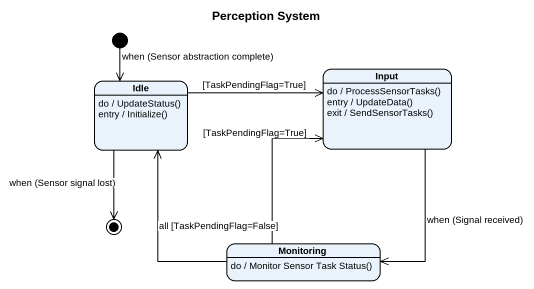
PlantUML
@startuml
title Perception System
hide empty description
state Idle
Idle : do / UpdateStatus()
Idle : entry / Initialize()
state Input
Input : do / ProcessSensorTasks()
Input : entry / UpdateData()
Input : exit / SendSensorTasks()
state Monitoring
Monitoring : do / Monitor Sensor Task Status()
[*] --> Idle : when (Sensor abstraction complete)
Idle -right-> Input : [TaskPendingFlag=True]
Input --> Monitoring : when (Signal received)
Monitoring -up-> Idle : all [TaskPendingFlag=False]
Monitoring -up-> Input : [TaskPendingFlag=True]
Idle --> [*] : when (Sensor signal lost)
@enduml
